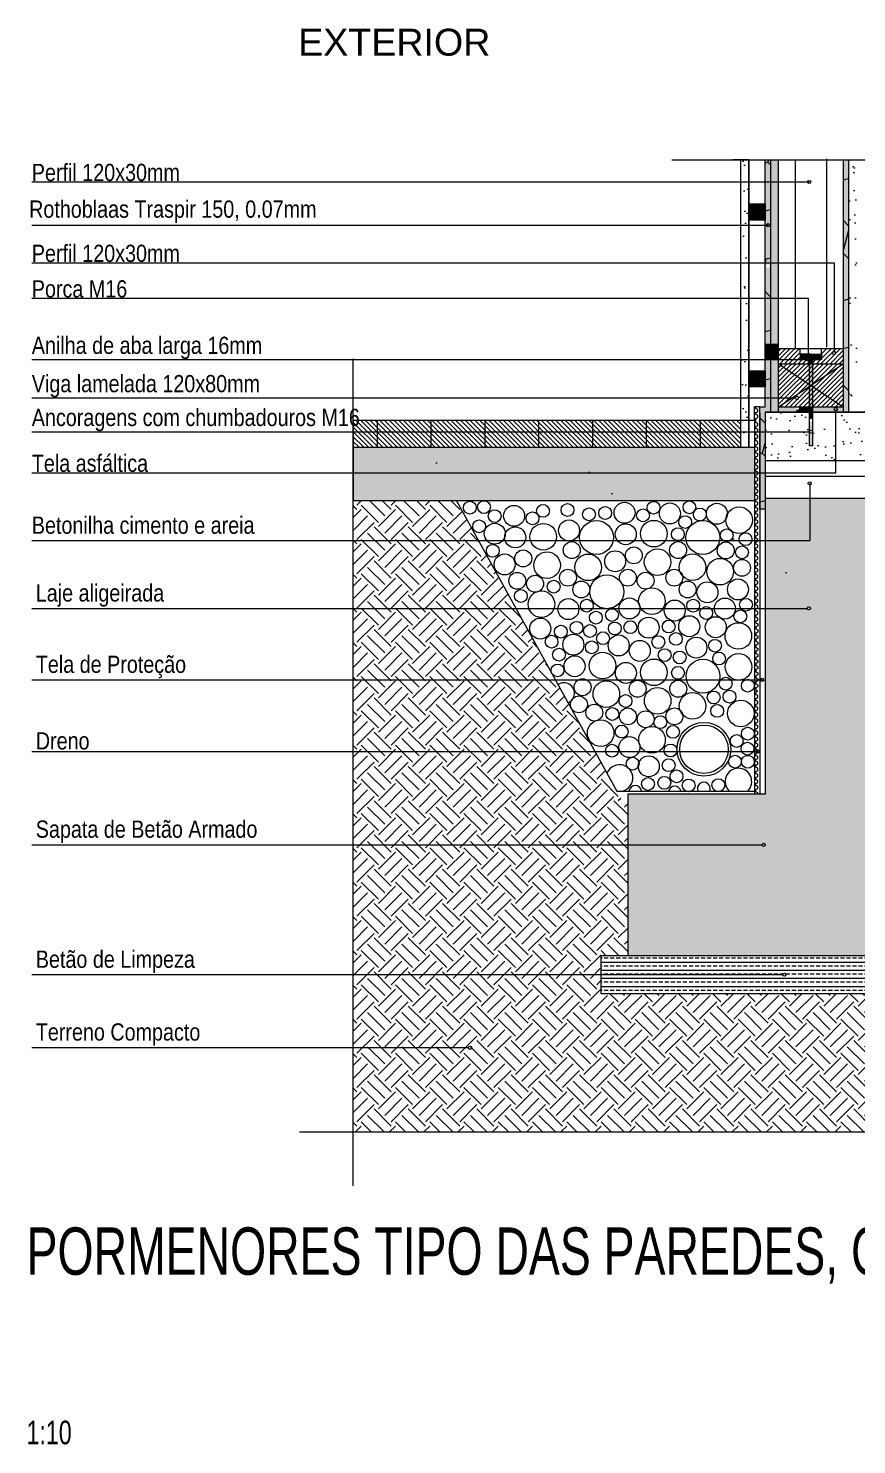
# Model space of a CAD drawing. Header units: metres. Extents: x -111189 to -108577, y -72951 to -72647.
# Drawn here: x -108590.412 to -108588.874, y -72951.238 to -72948.606 of the extents above; entities that cross this region are included whole.
import ezdxf

# ---------------------------------------------------------------- set-up
doc = ezdxf.new("R2010")
doc.units = ezdxf.units.M
doc.header["$MEASUREMENT"] = 0
for name, pattern in [('Dashed', [0.423333, 0.211667, -0.211667]), ('Dot & Dashed', [0.670278, 0.3175, -0.176389, 0, -0.176389]), ('OTK - Tracejado', [0.08, 0.04, -0.04]), ('Small Dashed', [0.002822, 0.001411, -0.001411])]:
    doc.linetypes.add(name, pattern=pattern)
for name, color, linetype in [('Alçado - Muros 3_1_-EST-2', 7, 'Continuous'), ('Alçado - Muros 3_1_-EST-4', 7, 'Continuous'), ('Alçado - Muros 3_1__3houses_CORTE', 7, 'Continuous'), ('Alçado - Muros 3_1__3houses_COTASeLEG50+25', 7, 'Continuous'), ('Alçado - Muros 3_1__3houses_linha_membrana', 7, 'Continuous'), ('Alçado - Muros 3_1__3houses_SIMBOLOGIA', 7, 'Continuous'), ('Alçado - Muros 3_1__3houses_vista 1', 7, 'Continuous'), ('Alçado - Muros 3_1_AD_títulos', 7, 'Continuous'), ('Alçado - Muros 3_1_ARQ_CORTE', 7, 'Continuous'), ('Alçado - Muros 3_1_ARQ_HATCH_CORTE', 7, 'Continuous'), ('Alçado - Muros 3_1_ARQ_VISTA 1', 7, 'Continuous'), ('Alçado - Muros 3_1_hach1', 7, 'Continuous'), ('Alçado - Muros 3_1_linha1', 7, 'Continuous'), ('Alçado - Muros 3_1_linha2', 7, 'Continuous'), ('Alçado - Muros 3_1_linha4', 7, 'Continuous'), ('Alçado - Muros 3_1_linha6', 7, 'Continuous'), ('Alçado - Muros 3_1_linha7', 7, 'Continuous'), ('Alçado - Muros 3_1_metal', 7, 'Continuous'), ('Alçado - Muros 3_1_osb', 7, 'Continuous'), ('Alçado - Muros 3_1_ripa', 7, 'Continuous'), ('Alçado - Muros 3_1_texto', 7, 'Continuous')]:
    doc.layers.add(name, color=color, linetype=linetype)
doc.styles.add('ESTILO_GERADO_1', font='ARIALN.TTF')
doc.styles.add('ESTILO_GERADO_11', font='arial.ttf', dxfattribs={"width": 0.7})
doc.styles.add('ESTILO_GERADO_5', font='arial.ttf')
pattern_1 = [(38.5, (-7355.569997, -15434.532927), (-0.0007728915702, 0.015403442695), [0, -0.0121599963253, 0, -0.0135999958902, 0, -0.0129999960715]), (8.5, (-7355.569997, -15434.532927), (0.0137620271976, 0.0228208179123), [0, -0.0065599980176, 0, -0.010959996688, 0, -0.0041999987308]), (328.5, (-7355.579836, -15434.533098), (0.0249085536048, 0.0004800529612), [0, -0.0039999987912, 0, -0.0143999956484, 0, -0.0187999943188]), (318.5, (-7355.579836, -15434.533098), (0.0239228118564, 0.0074400376757), [0, -0.0019999993956, 0, -0.0094399971473, 0, -0.0107999967363])]
pattern_2 = [(45, (-106941.7670685, -73254.541714), (-0.004242640858, 0.004242640858), [])]

msp = doc.modelspace()

# ---------------------------------------------------------------- hatches: boundary and pattern name
at = {"layer": 'Alçado - Muros 3_1__3houses_COTASeLEG50+25', "linetype": 'Continuous', "lineweight": 18, "ltscale": 1000}
h = msp.add_hatch(dxfattribs=at)
h.set_pattern_fill('AR_CONC_0001', style=0, pattern_type=2)
h.set_pattern_definition([(51, (-7355.569997, -15434.532927), (-0.05745967379, 0.004017969392), [0.005999979198, -0.065999771177]), (356, (-7355.57, -15434.532927), (-0.01214876273, 0.059972284623), [0.004799983358, -0.052800000932]), (101.4514447, (-7355.56521, -15434.53326), (0.045310910952, 0.055954312776), [0.00509919769, -0.056091221152]), (47.1842, (-7355.570276, -15434.51693), (-0.08559702419, 0.011749547637), [0.0089999688, -0.098999656766]), (97.63555761, (-7355.56314, -15434.51791), (0.07340125574, 0.07922231237), [0.00764879967, -0.084136907716]), (352.18415117, (-7355.57028, -15434.51693), (0.073401255745, 0.079222312366), [0.007199964666, -0.07919964098]), (22, (-7355.56221, -15434.52079), (-0.048307257231, 0.031371099653), [0.005999979198, -0.065999771177]), (327, (-7355.56221, -15434.52079), (0.018449728902, 0.05834263474), [0.004799983358, -0.052799816942]), (72.451445, (-7355.55818, -15434.523403), (0.066756986021, 0.026971535384), [0.00509919769, -0.05609112446]), (38.5, (-7355.569997, -15434.532927), (0.0005078545972, 0.0266443373212), [0, -0.052159819161, 0, -0.053599814168, 0, -0.052999816248]), (8.5, (-7355.569997, -15434.532927), (0.0204916119294, 0.0319153163534), [0, -0.030559894048, 0, -0.050959823321, 0, -0.020199929966]), (328.5, (-7355.587834, -15434.533238), (-0.0427305367124, 0.001058733117), [0, -0.01999993066, 0, -0.062399783659, 0, -0.082799712931]), (318.5, (-7355.595833, -15434.533378), (0.046507828406, 0.008821332923), [0, -0.025999909858, 0, -0.041439856327, 0, -0.05879979614])])
h.paths.add_polyline_path([(-108589.0439, -72950.0295), (-108589.2989, -72950.0295), (-108589.2989, -72950.3295), (-108588.4989, -72950.3295), (-108588.4989, -72950.0295), (-108588.7989, -72950.0295), (-108588.7989, -72949.6115), (-108588.7684, -72949.6045), (-108588.7714, -72949.5495), (-108588.7164, -72949.5495), (-108588.7194, -72949.6045), (-108588.6889, -72949.6115), (-108588.6584, -72949.6045), (-108588.6614, -72949.5495), (-108588.6064, -72949.5495), (-108588.6094, -72949.6045), (-108588.5939, -72949.608), (-108588.5939, -72949.593), (-108588.5726, -72949.5637), (-108588.5213, -72949.5295), (-108588.2989, -72949.5295), (-108588.2476, -72949.5637), (-108588.2263, -72949.593), (-108588.2263, -72949.608), (-108588.2108, -72949.6045), (-108588.2138, -72949.5495), (-108588.1588, -72949.5495), (-108588.1618, -72949.6045), (-108588.1313, -72949.6115), (-108588.1008, -72949.6045), (-108588.1039, -72949.5495), (-108588.0489, -72949.5495), (-108588.0518, -72949.6045), (-108588.0363, -72949.608), (-108588.0363, -72949.593), (-108588.0151, -72949.5637), (-108587.9638, -72949.5295), (-108587.8653, -72949.5295), (-108587.8653, -72949.4795), (-108589.0439, -72949.4795)])
at = {"layer": 'Alçado - Muros 3_1__3houses_vista 1', "linetype": 'Continuous', "lineweight": 18, "ltscale": 1000}
h = msp.add_hatch(dxfattribs=at)
h.set_pattern_fill('AR_SAND_0001', style=0, pattern_type=2)
h.set_pattern_definition(pattern_1)
h.paths.add_polyline_path([(-108589.8089, -72949.3849), (-108589.8089, -72949.4043), (-108589.0639, -72949.4043), (-108589.0639, -72949.3849)])
h = msp.add_hatch(dxfattribs=at)
h.set_pattern_fill('AR_SAND_0001', style=0, pattern_type=2)
h.set_pattern_definition(pattern_1)
h.paths.add_polyline_path([(-108589.8089, -72949.4845), (-108589.5692, -72949.4845, -0.136314), (-108589.5629, -72949.4845), (-108589.0639, -72949.4845), (-108589.0639, -72949.4043), (-108589.8089, -72949.4043)])
at = {"layer": 'Alçado - Muros 3_1_ARQ_HATCH_CORTE', "linetype": 'Continuous', "lineweight": 18, "ltscale": 1000}
h = msp.add_hatch(dxfattribs=at)
h.set_pattern_fill('ANSI31_0001', color=251, style=0, pattern_type=2)
h.set_pattern_definition([(135, (104496.4463925, 85920.957245), (0.00441941737762, 0.00441941737762), [])])
h.paths.add_polyline_path([(-108589.0889, -72949.3347), (-108589.0739, -72949.3345), (-108589.8089, -72949.3345), (-108589.8089, -72949.3849), (-108589.0889, -72949.3845)])
h = msp.add_hatch(dxfattribs=at)
h.set_pattern_fill('EARTH_0001', color=251, style=0, pattern_type=2)
h.set_pattern_definition([(45, (-6539.29592, -15413.74833), (0, 0.063639610238), [0.04499999995, -0.04499999995]), (45, (-6539.30785, -15413.7364), (0, 0.063639610238), [0.04499999995, -0.04499999995]), (45, (-6539.319784, -15413.724465), (0, 0.063639610238), [0.04499999995, -0.04499999995]), (135, (-6539.319784, -15413.71651), (-0.063639610238, 0), [0.04499999995, -0.04499999995]), (135, (-6539.30785, -15413.70458), (-0.063639610238, 0), [0.04499999995, -0.04499999995]), (135, (-6539.29592, -15413.692646), (-0.063639610238, 0), [0.04499999995, -0.04499999995])])
h.paths.add_polyline_path([(-108587.8653, -72950.6569), (-108587.8653, -72950.0295), (-108588.4989, -72950.0295), (-108588.4989, -72950.3295), (-108588.4489, -72950.3295), (-108588.4489, -72950.3995), (-108589.3489, -72950.3995), (-108589.3489, -72950.3295), (-108589.2989, -72950.3295), (-108589.2989, -72950.039), (-108589.3105, -72950.039), (-108589.6172, -72949.4845), (-108589.8089, -72949.4845), (-108589.8089, -72950.6569)])
h = msp.add_hatch(dxfattribs=at)
h.set_pattern_fill('ANSI33_0001', style=0, pattern_type=2)
h.set_pattern_definition([(180, (104496.674508, 85920.328326), (0, 0.0149999999837), []), (180, (104496.667008, 85920.335826), (0, 0.0149999999837), [0.00749999999186, -0.00374999999593])])
h.paths.add_polyline_path([(-108589.3489, -72950.3295), (-108589.3489, -72950.3995), (-108588.4489, -72950.3995), (-108588.4489, -72950.3295)])
at = {"layer": 'Alçado - Muros 3_1_hach1', "linetype": 'Continuous', "lineweight": 18, "ltscale": 1000}
for points in [[(-108588.9841, -72949.3152, -0.40426), (-108588.987, -72949.3122, -0.292377), (-108588.9853, -72949.3095), (-108589.0189, -72949.3095), (-108589.0189, -72949.3195), (-108588.9841, -72949.3195)], [(-108588.9619, -72949.3095), (-108588.9827, -72949.3095, -0.292377), (-108588.981, -72949.3122, -0.424238), (-108588.9841, -72949.3152), (-108588.9841, -72949.3195), (-108588.9619, -72949.3195)], [(-108588.9559, -72949.3095), (-108588.9619, -72949.3095), (-108588.9619, -72949.3195), (-108588.9559, -72949.3195)], [(-108588.8989, -72949.3095), (-108588.9559, -72949.3095), (-108588.9559, -72949.3195), (-108588.8989, -72949.3195)]]:
    msp.add_hatch(color=7, dxfattribs=at).paths.add_polyline_path(points)
at = {"layer": 'Alçado - Muros 3_1_linha4', "linetype": 'Continuous', "lineweight": 18, "ltscale": 1000}
h = msp.add_hatch(dxfattribs=at)
h.set_pattern_fill('AR_SAND_0001_0001', color=254, style=0, pattern_type=2)
h.set_pattern_definition([(37.5, (-108589.10367, -72948.730768), (-0.0014637, 0.0447715), [0, -0.0353186, 0, -0.039501, 0, -0.0377583]), (7.5, (-108589.10367, -72948.73077), (0.0411224, 0.065575), [0, -0.0190534, 0, -0.0318332, 0, -0.0121988]), (327.5, (-108589.13225, -72948.730768), (0.07236, 0.0001315), [0, -0.011618, 0, -0.0418246, 0, -0.0546044]), (317.5, (-108589.13225, -72948.73077), (0.06985, 0.0203936), [0, -0.005809, 0, -0.0274184, 0, -0.0313685])])
h.paths.add_polyline_path([(-108589.0739, -72948.8483), (-108589.0889, -72948.8483), (-108589.0889, -72949.3845), (-108589.0739, -72949.3845)])
h = msp.add_hatch(dxfattribs=at)
h.set_pattern_fill('HEXAGONAL_0001_0001', color=254, style=0, pattern_type=2)
h.set_pattern_definition([(135, (-106941.76707, -73254.54171), (0.0612372445, 0.0612372445), [0.050000001, -0.1000000015]), (135, (-106941.85072, -73254.5193), (0.0612372445, 0.0612372445), [0.050000001, -0.1000000015]), (195, (-106941.80242, -73254.50636), (-0.022414387, 0.0836516317), [0.050000001, -0.1000000015]), (195, (-106941.86366, -73254.5676), (-0.022414387, 0.0836516317), [0.050000001, -0.1000000015]), (255, (-106941.76707, -73254.54171), (-0.0836516317, 0.022414387), [0.050000001, -0.1000000015]), (255, (-106941.82831, -73254.60295), (-0.0836516317, 0.022414387), [0.050000001, -0.1000000015])])
h.paths.add_polyline_path([(-108589.0439, -72948.8505), (-108589.0439, -72949.3095), (-108589.0539, -72949.3095), (-108589.0539, -72949.4995), (-108589.0439, -72949.4995), (-108589.0439, -72949.3195), (-108589.0339, -72949.3195), (-108589.0339, -72948.8505)])
msp.add_hatch(color=254, dxfattribs=at).paths.add_polyline_path([(-108589.0339, -72948.8505), (-108589.0339, -72949.3195), (-108589.0189, -72949.3195), (-108589.0189, -72948.8505)])
h = msp.add_hatch(dxfattribs=at)
h.set_pattern_fill('HEXAGONAL_0001_0001', color=254, style=0, pattern_type=2)
h.set_pattern_definition([(135, (-106941.76702, -73255.060625), (0.0612372445, 0.0612372445), [0.050000001, -0.1000000015]), (135, (-106941.85067, -73255.03821), (0.0612372445, 0.0612372445), [0.050000001, -0.1000000015]), (195, (-106941.802375, -73255.02527), (-0.022414387, 0.0836516317), [0.050000001, -0.1000000015]), (195, (-106941.86361, -73255.08651), (-0.022414387, 0.0836516317), [0.050000001, -0.1000000015]), (255, (-106941.76702, -73255.060625), (-0.0836516317, 0.022414387), [0.050000001, -0.1000000015]), (255, (-106941.82826, -73255.12186), (-0.0836516317, 0.022414387), [0.050000001, -0.1000000015])])
h.paths.add_polyline_path([(-108588.8989, -72948.8505), (-108588.8988, -72949.3194), (-108588.8888, -72949.3194), (-108588.8889, -72948.8505)])
h = msp.add_hatch(dxfattribs=at)
h.set_pattern_fill('AR_SAND_0001_0001', color=254, style=0, pattern_type=2)
h.set_pattern_definition([(37.5, (-108588.90367, -72948.14682), (-0.0014637, 0.0447715), [0, -0.0353186, 0, -0.039501, 0, -0.0377583]), (7.5, (-108588.90367, -72948.14682), (0.0411224, 0.065575), [0, -0.0190534, 0, -0.0318332, 0, -0.0121988]), (327.5, (-108588.93225, -72948.14682), (0.0723599, 0.0001315), [0, -0.011618, 0, -0.0418246, 0, -0.0546044]), (317.5, (-108588.93225, -72948.14682), (0.06985, 0.0203936), [0, -0.005809, 0, -0.0274184, 0, -0.0313685])])
h.paths.add_polyline_path([(-108588.8889, -72948.8505), (-108588.8889, -72949.3195), (-108588.8739, -72949.3195), (-108588.8739, -72948.8505)])
h = msp.add_hatch(dxfattribs=at)
h.set_pattern_fill('PLYWOOD_0001_0001', color=254, style=0, pattern_type=2)
h.set_pattern_definition(pattern_2)
h.paths.add_polyline_path([(-108589.0739, -72948.9327), (-108589.0739, -72948.9627), (-108589.0439, -72948.9627), (-108589.0439, -72948.9327)])
h = msp.add_hatch(dxfattribs=at)
h.set_pattern_fill('TRANS_0001_0001', color=254, style=0, pattern_type=2)
h.set_pattern_definition([(135, (-106941.7670684, -73254.2315572), (0.002245064031, 0.002245064031), []), (135, (-106941.768191, -73254.2326797), (0.002245064031, 0.002245064031), [0.001587500001, -0.001587500001])])
h.paths.add_polyline_path([(-108589.0739, -72948.9327), (-108589.0739, -72948.9627), (-108589.0439, -72948.9627), (-108589.0439, -72948.9327)])
h = msp.add_hatch(dxfattribs=at)
h.set_pattern_fill('TRANS_0001_0001', color=254, style=0, pattern_type=2)
h.set_pattern_definition([(135, (-106941.767051, -73254.2316176), (0.002245064031, 0.002245064031), []), (135, (-106941.7681734, -73254.2327402), (0.002245064031, 0.002245064031), [0.001587500001, -0.001587500001])])
h.paths.add_polyline_path([(-108589.0738, -72948.9327), (-108589.0738, -72948.9627), (-108589.0438, -72948.9627), (-108589.0438, -72948.9327)])
h = msp.add_hatch(dxfattribs=at)
h.set_pattern_fill('PLYWOOD_0001_0001', color=254, style=0, pattern_type=2)
h.set_pattern_definition([(45, (-106941.7669953, -73254.4517177), (-0.004242640858, 0.004242640858), [])])
h.paths.add_polyline_path([(-108589.0189, -72949.2015), (-108589.0188, -72949.2295), (-108588.8988, -72949.2295), (-108588.8989, -72949.2015), (-108588.9389, -72949.2015), (-108588.9389, -72949.2219), (-108588.9789, -72949.2219), (-108588.9789, -72949.2015)])
h = msp.add_hatch(dxfattribs=at)
h.set_pattern_fill('TRANS_0001_0001', color=254, style=0, pattern_type=2)
h.set_pattern_definition([(135, (-106941.7670684, -73254.5417143), (0.002245064031, 0.002245064031), []), (135, (-106941.768191, -73254.5428368), (0.002245064031, 0.002245064031), [0.001587500001, -0.001587500001])])
h.paths.add_polyline_path([(-108589.0739, -72949.2428), (-108589.0739, -72949.2728), (-108589.0439, -72949.2728), (-108589.0439, -72949.2428)])
h = msp.add_hatch(dxfattribs=at)
h.set_pattern_fill('TRANS_0001_0001', color=254, style=0, pattern_type=2)
h.set_pattern_definition([(135, (-106941.7670685, -73254.5417143), (0.002245064031, 0.002245064031), []), (135, (-106941.768191, -73254.5428368), (0.002245064031, 0.002245064031), [0.001587500001, -0.001587500001])])
h.paths.add_polyline_path([(-108589.0739, -72949.2428), (-108589.0739, -72949.2728), (-108589.0439, -72949.2728), (-108589.0439, -72949.2428)])
h = msp.add_hatch(dxfattribs=at)
h.set_pattern_fill('PLYWOOD_0001_0001', color=254, style=0, pattern_type=2)
h.set_pattern_definition(pattern_2)
h.paths.add_polyline_path([(-108589.0189, -72949.3095), (-108588.8989, -72949.3095), (-108588.8989, -72949.2295), (-108589.0189, -72949.2295)])
h = msp.add_hatch(dxfattribs=at)
h.set_pattern_fill('AR_SAND_0001_0001', color=254, style=0, pattern_type=2)
h.set_pattern_definition([(37.5, (-106941.76707, -73254.5417), (-0.014637075, 0.44771487), [0, -0.3531857, 0, -0.39501032, 0, -0.3775834]), (7.5, (-106941.76707, -73254.5417), (0.41122357, 0.65575108), [0, -0.19053439, 0, -0.31833185, 0, -0.12198848]), (327.5, (-106942.05287, -73254.5417), (0.72359893, 0.00131493), [0, -0.11617951, 0, -0.418246224, 0, -0.54604368]), (317.5, (-106942.0529, -73254.5417), (0.69850061, 0.20393583), [0, -0.05808975, 0, -0.274183636, 0, -0.31368467])])
h.paths.add_polyline_path([(-108588.0743, -72949.4995), (-108589.0539, -72949.4995), (-108589.0539, -72949.4045), (-108589.6637, -72949.4045), (-108589.6637, -72949.6352), (-108588.0743, -72949.6352)])
at = {"layer": 'Alçado - Muros 3_1_linha6', "linetype": 'Continuous', "lineweight": 18, "ltscale": 1000}
for points in [[(-108589.0339, -72948.8505), (-108589.0439, -72948.8505), (-108589.0439, -72948.8918), (-108589.0339, -72948.8918)], [(-108588.8989, -72948.8505), (-108588.8989, -72949.3195), (-108588.8889, -72949.3195), (-108588.8889, -72948.8505)], [(-108589.0339, -72949.1463), (-108589.0439, -72949.1463), (-108589.0439, -72949.1921), (-108589.0339, -72949.1921)], [(-108589.0339, -72949.1921), (-108589.0439, -72949.1921), (-108589.0439, -72949.2219), (-108589.0339, -72949.2219)], [(-108589.0339, -72949.2219), (-108589.0439, -72949.2219), (-108589.0439, -72949.2852), (-108589.0339, -72949.2852)], [(-108589.0439, -72949.3195), (-108589.0339, -72949.3195), (-108589.0339, -72949.2852), (-108589.0439, -72949.2852), (-108589.0439, -72949.3095), (-108589.0539, -72949.3095), (-108589.0539, -72949.3347), (-108589.0439, -72949.3347)], [(-108589.0439, -72949.3347), (-108589.0539, -72949.3347), (-108589.0539, -72949.3795), (-108589.0439, -72949.3795)], [(-108589.0439, -72949.3795), (-108589.0539, -72949.3795), (-108589.0539, -72949.4519), (-108589.0439, -72949.4519)], [(-108589.0539, -72949.4519), (-108589.0539, -72949.4995), (-108589.0439, -72949.4995), (-108589.0439, -72949.4519)]]:
    msp.add_hatch(color=251, dxfattribs=at).paths.add_polyline_path(points)
h = msp.add_hatch(color=251, dxfattribs=at)
h.paths.add_polyline_path([(-108589.0439, -72948.8918), (-108589.0439, -72949.1463), (-108589.0339, -72949.1463), (-108589.0339, -72948.8918)])
h.paths.add_polyline_path([(-108589.0355, -72949.0475, -1.00729), (-108589.0415, -72949.0475, -0.992763)], flags=0)
at = {"layer": 'Alçado - Muros 3_1_linha7', "linetype": 'Continuous', "lineweight": 18, "ltscale": 1000}
h = msp.add_hatch(dxfattribs=at)
h.set_pattern_fill('AR_SAND_0001', style=0, pattern_type=2)
h.set_pattern_definition([(38.5, (145218.27207, 71249.849135), (-0.002422210264, 0.04827375331), [0, -0.038108926328, 0, -0.0426218254983, 0, -0.040741450844]), (8.5, (145218.27207, 71249.849135), (0.043129624925, 0.071519500935), [0, -0.0205587628874, 0, -0.034348177019, 0, -0.0131626225804]), (328.5, (145218.241238, 71249.848597), (0.078062378381, 0.001504466156), [0, -0.012535831029, 0, -0.045128991704, 0, -0.058918405836]), (318.5, (145218.24124, 71249.8486), (0.074973104448, 0.023316770834), [0, -0.0062679155145, 0, -0.029584561228, 0, -0.033846743778])])
h.paths.add_polyline_path([(-108587.8653, -72949.3195), (-108589.0439, -72949.3195), (-108589.0439, -72949.4095), (-108587.8653, -72949.4095)])
at = {"layer": 'Alçado - Muros 3_1_metal', "linetype": 'Continuous', "lineweight": 18, "ltscale": 1000}
for points in [[(-108588.9589, -72949.2119), (-108588.9789, -72949.2119), (-108588.9789, -72949.2219), (-108588.9671, -72949.2219, -1), (-108588.9611, -72949.2219), (-108588.9589, -72949.2219)], [(-108588.9389, -72949.2119), (-108588.9589, -72949.2119), (-108588.9589, -72949.2219), (-108588.9389, -72949.2219)], [(-108588.9559, -72949.2219), (-108588.9611, -72949.2219, -0.184291), (-108588.9619, -72949.2239), (-108588.9619, -72949.2295), (-108588.9559, -72949.2295)], [(-108588.9559, -72949.2295), (-108588.9619, -72949.2295), (-108588.9619, -72949.2675), (-108588.9589, -72949.2695), (-108588.9559, -72949.2675)], [(-108588.9619, -72949.2675), (-108588.9619, -72949.2715), (-108588.9589, -72949.2695)], [(-108588.9559, -72949.2715), (-108588.9589, -72949.2695), (-108588.9619, -72949.2715), (-108588.9619, -72949.3095), (-108588.9559, -72949.3095)], [(-108588.9559, -72949.2675), (-108588.9589, -72949.2695), (-108588.9559, -72949.2715)], [(-108588.9559, -72949.3195), (-108588.9619, -72949.3195), (-108588.9618, -72949.3347, -0.921635), (-108588.9559, -72949.3342)], [(-108588.9559, -72949.3352, -0.921635), (-108588.9618, -72949.3347), (-108588.9619, -72949.3819), (-108588.9559, -72949.3819)]]:
    msp.add_hatch(color=253, dxfattribs=at).paths.add_polyline_path(points)
at = {"layer": 'Alçado - Muros 3_1_osb', "linetype": 'Continuous', "lineweight": 18, "ltscale": 1000}
for points in [[(-108589.0189, -72948.8505), (-108589.0339, -72948.8505), (-108589.0339, -72948.8918), (-108589.0189, -72948.8918)], [(-108589.0189, -72948.8918), (-108589.0339, -72948.8918), (-108589.0339, -72949.1463), (-108589.0189, -72949.1463)], [(-108589.0189, -72949.1463), (-108589.0339, -72949.1463), (-108589.0339, -72949.1921), (-108589.0189, -72949.1921)], [(-108589.0189, -72949.1921), (-108589.0339, -72949.1921), (-108589.0339, -72949.2219), (-108589.0189, -72949.2219)], [(-108589.0189, -72949.2219), (-108589.0339, -72949.2219), (-108589.0339, -72949.2852), (-108589.0189, -72949.2852)], [(-108589.0189, -72949.2852), (-108589.0339, -72949.2852), (-108589.0339, -72949.3195), (-108589.0189, -72949.3195)]]:
    msp.add_hatch(color=43, dxfattribs=at).paths.add_polyline_path(points)
at = {"layer": 'Alçado - Muros 3_1_ripa', "linetype": 'Continuous', "lineweight": 18, "ltscale": 1000}
for points in [[(-108589.0438, -72948.9327), (-108589.0738, -72948.9327), (-108589.0588, -72948.9477)], [(-108589.0588, -72948.9477), (-108589.0738, -72948.9327), (-108589.0738, -72948.9627)], [(-108589.0588, -72948.9477), (-108589.0738, -72948.9627), (-108589.0438, -72948.9627)], [(-108589.0438, -72948.9327), (-108589.0588, -72948.9477), (-108589.0438, -72948.9627)], [(-108589.0439, -72949.2428), (-108589.0739, -72949.2428), (-108589.0589, -72949.2578)], [(-108589.0589, -72949.2578), (-108589.0739, -72949.2428), (-108589.0739, -72949.2728)], [(-108589.0439, -72949.2428), (-108589.0589, -72949.2578), (-108589.0439, -72949.2728)], [(-108589.0589, -72949.2578), (-108589.0739, -72949.2728), (-108589.0439, -72949.2728)]]:
    msp.add_hatch(color=34, dxfattribs=at).paths.add_polyline_path(points)

# ---------------------------------------------------------------- linework, layer by layer
at = {"layer": 'Alçado - Muros 3_1_-EST-2', "color": 2, "linetype": 'Dot & Dashed', "lineweight": 18, "ltscale": 1000}
for p, q in [((-108588.9874, -72949.2014), (-108588.9874, -72948.8514)), ((-108588.9292, -72949.1987), (-108588.9292, -72948.8487))]:
    msp.add_line(p, q, dxfattribs=at)
at = {"layer": 'Alçado - Muros 3_1_-EST-4', "color": 4, "linetype": 'Dot & Dashed', "lineweight": 18, "ltscale": 1000}
msp.add_line((-108587.8653, -72949.4394), (-108589.0439, -72949.4394), dxfattribs=at)
at = {"layer": 'Alçado - Muros 3_1__3houses_CORTE', "color": 7, "linetype": 'Continuous', "lineweight": 18, "ltscale": 1000}
for p, q in [((-108589.0639, -72949.3345), (-108589.0639, -72949.3095)), ((-108589.8089, -72949.3345), (-108589.0639, -72949.3345))]:
    msp.add_line(p, q, dxfattribs=at)
at = {"layer": 'Alçado - Muros 3_1__3houses_COTASeLEG50+25', "color": 7, "linetype": 'Continuous', "lineweight": 18, "ltscale": 1000}
for p, q in [((-108589.0539, -72949.3095), (-108589.0639, -72949.3095)), ((-108588.9126, -72949.4321), (-108588.9126, -72949.3154)), ((-108590.4059, -72949.4321), (-108588.9126, -72949.4321)), ((-108588.9611, -72949.4519), (-108588.9611, -72949.5581)), ((-108590.4059, -72949.5581), (-108588.9611, -72949.5581)), ((-108589.4771, -72949.6841), (-108588.9655, -72949.6841))]:
    msp.add_line(p, q, dxfattribs=at)
at = {"layer": 'Alçado - Muros 3_1__3houses_COTASeLEG50+25', "color": 252, "linetype": 'Continuous', "lineweight": 18, "ltscale": 1000}
for p, q in [((-108589.8089, -72949.3849), (-108589.0639, -72949.3849)), ((-108590.4059, -72949.4321), (-108589.4771, -72949.4321)), ((-108590.4059, -72949.5581), (-108589.4771, -72949.5581)), ((-108590.4059, -72949.6841), (-108589.4771, -72949.6841)), ((-108590.4059, -72949.817), (-108589.0495, -72949.8169)), ((-108590.4059, -72949.9499), (-108589.0575, -72949.9499)), ((-108590.4059, -72950.1234), (-108589.0492, -72950.1234)), ((-108590.4059, -72950.3647), (-108589.011, -72950.3647)), ((-108590.4059, -72950.5003), (-108589.5946, -72950.5003))]:
    msp.add_line(p, q, dxfattribs=at)
at = {"layer": 'Alçado - Muros 3_1__3houses_linha_membrana', "color": 7, "linetype": 'Small Dashed', "lineweight": 18, "ltscale": 1000, "flags": 128}
msp.add_lwpolyline([(-108589.0439, -72949.4795), (-108587.8653, -72949.4795)], dxfattribs=at)
at = {"layer": 'Alçado - Muros 3_1__3houses_SIMBOLOGIA', "color": 251, "linetype": 'Dashed', "lineweight": 18, "ltscale": 10}
for p, q in [((-108589.2169, -72948.8505), (-108588.6294, -72948.8505)), ((-108589.8089, -72950.7569), (-108589.8089, -72949.2207)), ((-108589.9089, -72950.6569), (-108587.7653, -72950.6569))]:
    msp.add_line(p, q, dxfattribs=at)
at = {"layer": 'Alçado - Muros 3_1_ARQ_CORTE', "color": 7, "linetype": 'OTK - Tracejado', "lineweight": 18, "ltscale": 1000}
for p, q in [((-108589.6172, -72949.4845), (-108589.319, -72950.0235)), ((-108589.319, -72950.0235), (-108589.0639, -72950.0235))]:
    msp.add_line(p, q, dxfattribs=at)
at = {"layer": 'Alçado - Muros 3_1_ARQ_CORTE', "color": 7, "linetype": 'Continuous', "lineweight": 18, "ltscale": 1000, "flags": 128}
msp.add_lwpolyline([(-108589.8089, -72949.3345), (-108589.8089, -72949.4095)], dxfattribs=at)
at = {"layer": 'Alçado - Muros 3_1_ARQ_VISTA 1', "color": 7, "linetype": 'Continuous', "lineweight": 18, "ltscale": 1000}
for p, q in [((-108589.0539, -72949.3215), (-108589.0539, -72950.0295)), ((-108589.0439, -72949.3215), (-108589.0439, -72950.0295)), ((-108589.7639, -72949.3849), (-108589.7639, -72949.3345)), ((-108589.6639, -72949.3849), (-108589.6639, -72949.3345)), ((-108589.5639, -72949.3849), (-108589.5639, -72949.3345)), ((-108589.4639, -72949.3849), (-108589.4639, -72949.3345)), ((-108589.3639, -72949.3849), (-108589.3639, -72949.3345)), ((-108589.2639, -72949.3849), (-108589.2639, -72949.3345)), ((-108589.1639, -72949.3849), (-108589.1639, -72949.3345)), ((-108589.0639, -72949.3345), (-108589.0639, -72950.0295)), ((-108589.8089, -72949.4095), (-108589.8089, -72949.4845)), ((-108589.0439, -72949.4795), (-108587.8653, -72949.4795)), ((-108589.0639, -72949.4845), (-108589.8089, -72949.4845)), ((-108589.2989, -72950.0295), (-108589.2989, -72950.3295)), ((-108589.0439, -72950.0295), (-108589.2989, -72950.0295))]:
    msp.add_line(p, q, dxfattribs=at)
at = {"layer": 'Alçado - Muros 3_1_ARQ_VISTA 1', "color": 7, "linetype": 'Continuous', "lineweight": 18, "ltscale": 1000, "flags": 128}
for points in [[(-108589.0613, -72949.3347), (-108589.0613, -72949.3314), (-108589.0575, -72949.3295), (-108589.0575, -72949.3258), (-108589.0613, -72949.3239), (-108589.0613, -72949.3201), (-108589.0575, -72949.3182), (-108589.0575, -72949.3144), (-108589.0613, -72949.3125), (-108589.0613, -72949.3095)], [(-108589.0613, -72949.4627), (-108589.0613, -72949.4594), (-108589.0575, -72949.4575), (-108589.0575, -72949.4538), (-108589.0613, -72949.4519), (-108589.0613, -72949.4481), (-108589.0575, -72949.4462), (-108589.0575, -72949.4424), (-108589.0613, -72949.4405), (-108589.0613, -72949.4368), (-108589.0575, -72949.4349), (-108589.0575, -72949.4311), (-108589.0613, -72949.4292), (-108589.0613, -72949.4254), (-108589.0575, -72949.4235), (-108589.0575, -72949.4197), (-108589.0613, -72949.4179), (-108589.0613, -72949.4141), (-108589.0575, -72949.4122), (-108589.0575, -72949.4084), (-108589.0613, -72949.4065), (-108589.0613, -72949.4027), (-108589.0575, -72949.4009), (-108589.0575, -72949.3971), (-108589.0613, -72949.3952), (-108589.0613, -72949.3914), (-108589.0575, -72949.3895), (-108589.0575, -72949.3857), (-108589.0613, -72949.3838), (-108589.0613, -72949.3801), (-108589.0575, -72949.3782), (-108589.0575, -72949.3744), (-108589.0613, -72949.3725), (-108589.0613, -72949.3687), (-108589.0575, -72949.3668), (-108589.0575, -72949.3631), (-108589.0613, -72949.3612), (-108589.0613, -72949.3574), (-108589.0575, -72949.3555), (-108589.0575, -72949.3517), (-108589.0613, -72949.3498), (-108589.0613, -72949.3461), (-108589.0575, -72949.3442), (-108589.0575, -72949.3404), (-108589.0613, -72949.3385), (-108589.0613, -72949.3347), (-108589.0608, -72949.3345)], [(-108589.0613, -72949.5869), (-108589.0613, -72949.5836), (-108589.0575, -72949.5817), (-108589.0575, -72949.578), (-108589.0613, -72949.5761), (-108589.0613, -72949.5723), (-108589.0575, -72949.5704), (-108589.0575, -72949.5666), (-108589.0613, -72949.5647), (-108589.0613, -72949.561), (-108589.0575, -72949.5591), (-108589.0575, -72949.5553), (-108589.0613, -72949.5534), (-108589.0613, -72949.5496), (-108589.0575, -72949.5477), (-108589.0575, -72949.544), (-108589.0613, -72949.5421), (-108589.0613, -72949.5383), (-108589.0575, -72949.5364), (-108589.0575, -72949.5326), (-108589.0613, -72949.5307), (-108589.0613, -72949.5269), (-108589.0575, -72949.5251), (-108589.0575, -72949.5213), (-108589.0613, -72949.5194), (-108589.0613, -72949.5156), (-108589.0575, -72949.5137), (-108589.0575, -72949.5099), (-108589.0613, -72949.5081), (-108589.0613, -72949.5043), (-108589.0575, -72949.5024), (-108589.0575, -72949.4986), (-108589.0613, -72949.4967), (-108589.0613, -72949.4929), (-108589.0575, -72949.491), (-108589.0575, -72949.4873), (-108589.0613, -72949.4854), (-108589.0613, -72949.4816), (-108589.0575, -72949.4797), (-108589.0575, -72949.4759), (-108589.0613, -72949.474), (-108589.0613, -72949.4703), (-108589.0575, -72949.4684), (-108589.0575, -72949.4646), (-108589.0613, -72949.4627)], [(-108589.0613, -72949.7111), (-108589.0613, -72949.7078), (-108589.0575, -72949.706), (-108589.0575, -72949.7022), (-108589.0613, -72949.7003), (-108589.0613, -72949.6965), (-108589.0575, -72949.6946), (-108589.0575, -72949.6908), (-108589.0613, -72949.6889), (-108589.0613, -72949.6852), (-108589.0575, -72949.6833), (-108589.0575, -72949.6795), (-108589.0613, -72949.6776), (-108589.0613, -72949.6738), (-108589.0575, -72949.6719), (-108589.0575, -72949.6682), (-108589.0613, -72949.6663), (-108589.0613, -72949.6625), (-108589.0575, -72949.6606), (-108589.0575, -72949.6568), (-108589.0613, -72949.6549), (-108589.0613, -72949.6512), (-108589.0575, -72949.6493), (-108589.0575, -72949.6455), (-108589.0613, -72949.6436), (-108589.0613, -72949.6398), (-108589.0575, -72949.6379), (-108589.0575, -72949.6341), (-108589.0613, -72949.6323), (-108589.0613, -72949.6285), (-108589.0575, -72949.6266), (-108589.0575, -72949.6228), (-108589.0613, -72949.6209), (-108589.0613, -72949.6171), (-108589.0575, -72949.6152), (-108589.0575, -72949.6115), (-108589.0613, -72949.6096), (-108589.0613, -72949.6058), (-108589.0575, -72949.6039), (-108589.0575, -72949.6001), (-108589.0613, -72949.5982), (-108589.0613, -72949.5945), (-108589.0575, -72949.5926), (-108589.0575, -72949.5888), (-108589.0613, -72949.5869)], [(-108589.0613, -72949.7111), (-108589.0575, -72949.713), (-108589.0575, -72949.7168), (-108589.0613, -72949.7187), (-108589.0613, -72949.7224), (-108589.0575, -72949.7243), (-108589.0575, -72949.7281), (-108589.0613, -72949.73), (-108589.0613, -72949.7338), (-108589.0575, -72949.7357), (-108589.0575, -72949.7395), (-108589.0613, -72949.7413), (-108589.0613, -72949.7451), (-108589.0575, -72949.747), (-108589.0575, -72949.7508), (-108589.0613, -72949.7527), (-108589.0613, -72949.7565), (-108589.0575, -72949.7584), (-108589.0575, -72949.7621), (-108589.0613, -72949.764), (-108589.0613, -72949.7678), (-108589.0575, -72949.7697), (-108589.0575, -72949.7735), (-108589.0613, -72949.7754), (-108589.0613, -72949.7791), (-108589.0575, -72949.781), (-108589.0575, -72949.7848), (-108589.0613, -72949.7867), (-108589.0613, -72949.7905), (-108589.0575, -72949.7924), (-108589.0575, -72949.7961), (-108589.0613, -72949.798), (-108589.0613, -72949.8018), (-108589.0575, -72949.8037), (-108589.0575, -72949.8075), (-108589.0613, -72949.8094), (-108589.0613, -72949.8132), (-108589.0575, -72949.815), (-108589.0575, -72949.8188), (-108589.0613, -72949.8207), (-108589.0613, -72949.8245), (-108589.0575, -72949.8264), (-108589.0575, -72949.8302), (-108589.0613, -72949.832), (-108589.0613, -72949.8358), (-108589.0575, -72949.8377)], [(-108589.0613, -72949.9681), (-108589.0613, -72949.9648), (-108589.0575, -72949.963), (-108589.0575, -72949.9592), (-108589.0613, -72949.9573), (-108589.0613, -72949.9535), (-108589.0575, -72949.9516), (-108589.0575, -72949.9478), (-108589.0613, -72949.9459), (-108589.0613, -72949.9422), (-108589.0575, -72949.9403), (-108589.0575, -72949.9365), (-108589.0613, -72949.9346), (-108589.0613, -72949.9308), (-108589.0575, -72949.9289), (-108589.0575, -72949.9252), (-108589.0613, -72949.9233), (-108589.0613, -72949.9195), (-108589.0575, -72949.9176), (-108589.0575, -72949.9138), (-108589.0613, -72949.9119), (-108589.0613, -72949.9082), (-108589.0575, -72949.9063), (-108589.0575, -72949.9025), (-108589.0613, -72949.9006), (-108589.0613, -72949.8968), (-108589.0575, -72949.8949), (-108589.0575, -72949.8911), (-108589.0613, -72949.8893), (-108589.0613, -72949.8855), (-108589.0575, -72949.8836), (-108589.0575, -72949.8798), (-108589.0613, -72949.8779), (-108589.0613, -72949.8741), (-108589.0575, -72949.8722), (-108589.0575, -72949.8685), (-108589.0613, -72949.8666), (-108589.0613, -72949.8628), (-108589.0575, -72949.8609), (-108589.0575, -72949.8571), (-108589.0613, -72949.8552), (-108589.0613, -72949.8515), (-108589.0575, -72949.8496), (-108589.0575, -72949.8458), (-108589.0613, -72949.8439), (-108589.0613, -72949.8401), (-108589.0575, -72949.8382)], [(-108589.0575, -72950.0295), (-108589.0575, -72950.0267), (-108589.0613, -72950.0248), (-108589.0613, -72950.021), (-108589.0575, -72950.0191), (-108589.0575, -72950.0153), (-108589.0613, -72950.0135), (-108589.0613, -72950.0097), (-108589.0575, -72950.0078), (-108589.0575, -72950.004), (-108589.0613, -72950.0021), (-108589.0613, -72949.9983), (-108589.0575, -72949.9965), (-108589.0575, -72949.9927), (-108589.0613, -72949.9908), (-108589.0613, -72949.987), (-108589.0575, -72949.9851), (-108589.0575, -72949.9813), (-108589.0613, -72949.9794), (-108589.0613, -72949.9757), (-108589.0575, -72949.9738), (-108589.0575, -72949.97), (-108589.0613, -72949.9681)]]:
    msp.add_lwpolyline(points, dxfattribs=at)
msp.add_lwpolyline([(-108588.4989, -72950.3295), (-108589.3489, -72950.3295), (-108589.3489, -72950.3995), (-108588.4489, -72950.3995), (-108588.4489, -72950.3295)], close=True, dxfattribs=at)
at = {"layer": 'Alçado - Muros 3_1_ARQ_VISTA 1', "color": 7, "linetype": 'Continuous', "lineweight": 18, "ltscale": 1000}
for centre, radius in [((-108589.5923, -72949.4971), 0.0119), ((-108589.566, -72949.496), 0.0119), ((-108589.5462, -72949.5127), 0.0119), ((-108589.5102, -72949.5122), 0.0195), ((-108589.4759, -72949.5169), 0.0119), ((-108589.4564, -72949.503), 0.0119), ((-108589.4109, -72949.5014), 0.0119), ((-108589.371, -72949.5093), 0.0119), ((-108589.341, -72949.507), 0.0119), ((-108589.305, -72949.5065), 0.0195), ((-108589.2706, -72949.5112), 0.0119), ((-108589.2511, -72949.4972), 0.0119), ((-108589.2208, -72949.5078), 0.0195), ((-108589.1845, -72949.4965), 0.0119), ((-108589.1651, -72949.5097), 0.0119), ((-108589.1335, -72949.5083), 0.0195), ((-108589.092, -72949.5202), 0.0247), ((-108589.5751, -72949.5318), 0.0119), ((-108589.546, -72949.5454), 0.0195), ((-108589.508, -72949.5522), 0.0195), ((-108589.4559, -72949.551), 0.0247), ((-108589.4081, -72949.5393), 0.0195), ((-108589.357, -72949.5525), 0.0314), ((-108589.3027, -72949.5465), 0.0195), ((-108589.2506, -72949.5453), 0.0247), ((-108589.1925, -72949.5238), 0.0119), ((-108589.1595, -72949.5525), 0.0314), ((-108589.2059, -72949.5463), 0.0119), ((-108589.1153, -72949.5484), 0.0119), ((-108589.0802, -72949.5556), 0.0119), ((-108589.5497, -72949.5772), 0.0119), ((-108589.5277, -72949.6025), 0.0195), ((-108589.4931, -72949.5913), 0.0157), ((-108589.4489, -72949.604), 0.0247), ((-108589.403, -72949.5758), 0.0157), ((-108589.3725, -72949.6079), 0.0247), ((-108589.3224, -72949.5967), 0.0195), ((-108589.2878, -72949.5856), 0.0157), ((-108589.2436, -72949.5982), 0.0247), ((-108589.2055, -72949.5758), 0.0157), ((-108589.1787, -72949.6077), 0.0247), ((-108589.117, -72949.5764), 0.0157), ((-108589.0867, -72949.5801), 0.0119), ((-108589.4101, -72949.6271), 0.0157), ((-108589.2989, -72949.6271), 0.0157), ((-108589.2126, -72949.6271), 0.0157), ((-108589.1274, -72949.6159), 0.0247), ((-108589.0868, -72949.6089), 0.0157), ((-108589.5042, -72949.6329), 0.0157), ((-108589.4712, -72949.6384), 0.0157), ((-108589.4366, -72949.6438), 0.0119), ((-108589.3853, -72949.649), 0.0157), ((-108589.3378, -72949.6533), 0.0314), ((-108589.2659, -72949.6327), 0.0157), ((-108589.1878, -72949.649), 0.0157), ((-108589.151, -72949.6543), 0.0195), ((-108589.0943, -72949.649), 0.0195), ((-108589.4975, -72949.6611), 0.0119), ((-108589.4594, -72949.6764), 0.0247), ((-108589.2541, -72949.6707), 0.0247), ((-108589.4093, -72949.6856), 0.0195), ((-108589.3751, -72949.6791), 0.0119), ((-108589.3582, -72949.7013), 0.0119), ((-108589.3284, -72949.6966), 0.0119), ((-108589.2959, -72949.6842), 0.0195), ((-108589.2118, -72949.6883), 0.0195), ((-108589.1775, -72949.6791), 0.0119), ((-108589.1533, -72949.6927), 0.0119), ((-108589.1185, -72949.6844), 0.0195), ((-108589.0899, -72949.6989), 0.0119), ((-108589.0794, -72949.6774), 0.0119), ((-108589.4616, -72949.7217), 0.0195), ((-108589.4232, -72949.7274), 0.0119), ((-108589.3941, -72949.7202), 0.0119), ((-108589.3692, -72949.7262), 0.0119), ((-108589.3231, -72949.7215), 0.0119), ((-108589.2942, -72949.7191), 0.0119), ((-108589.2602, -72949.72), 0.0195), ((-108589.2231, -72949.7179), 0.0119), ((-108589.1848, -72949.7174), 0.0195), ((-108589.1848, -72949.7174), 0.0195), ((-108589.1356, -72949.7191), 0.0195), ((-108589.0936, -72949.7354), 0.0247), ((-108589.4405, -72949.7461), 0.0119), ((-108589.4001, -72949.7516), 0.0195), ((-108589.3451, -72949.7396), 0.0119), ((-108589.3159, -72949.753), 0.0195), ((-108589.2422, -72949.7469), 0.0119), ((-108589.2096, -72949.7409), 0.0119), ((-108589.1716, -72949.7571), 0.0195), ((-108589.137, -72949.7536), 0.0119), ((-108589.4266, -72949.7701), 0.0119), ((-108589.3658, -72949.7564), 0.0119), ((-108589.3458, -72949.7905), 0.0247), ((-108589.2766, -72949.7631), 0.0195), ((-108589.2304, -72949.771), 0.0119), ((-108589.2025, -72949.7753), 0.0119), ((-108589.1294, -72949.7773), 0.0119), ((-108589.0931, -72949.7928), 0.0247), ((-108589.4294, -72949.7994), 0.0119), ((-108589.3978, -72949.7916), 0.0195), ((-108589.3025, -72949.8041), 0.0195), ((-108589.2505, -72949.803), 0.0247), ((-108589.2057, -72949.8039), 0.0119), ((-108589.1593, -72949.8101), 0.0314), ((-108589.3829, -72949.8307), 0.0157), ((-108589.3388, -72949.8434), 0.0247), ((-108589.2807, -72949.8335), 0.0157), ((-108589.2053, -72949.8335), 0.0157), ((-108589.1171, -72949.824), 0.0119), ((-108589.0761, -72949.8277), 0.0119), ((-108589.3897, -72949.8625), 0.0157), ((-108589.3031, -72949.8563), 0.0119), ((-108589.2435, -72949.8559), 0.0247), ((-108589.1786, -72949.8653), 0.0247), ((-108589.1394, -72949.8497), 0.0119), ((-108589.1101, -72949.8482), 0.0119), ((-108589.3611, -72949.8779), 0.0157), ((-108589.3278, -72949.8803), 0.0119), ((-108589.2987, -72949.8848), 0.0157), ((-108589.2658, -72949.8903), 0.0157), ((-108589.2124, -72949.8848), 0.0157), ((-108589.133, -72949.8746), 0.0119), ((-108589.089, -72949.8794), 0.0247), ((-108589.3493, -72949.9159), 0.0247), ((-108589.3102, -72949.913), 0.0119), ((-108589.2385, -72949.8956), 0.0119), ((-108589.1575, -72949.9459), 0.05), ((-108589.1575, -72949.9459), 0.045), ((-108589.2958, -72949.9419), 0.0195), ((-108589.254, -72949.9284), 0.0247), ((-108589.2149, -72949.9136), 0.0119), ((-108589.0966, -72949.9306), 0.0119), ((-108589.0761, -72949.917), 0.0119), ((-108589.3283, -72949.9486), 0.0119), ((-108589.2196, -72949.9481), 0.0119), ((-108589.0767, -72949.9449), 0.0119), ((-108589.2898, -72949.9726), 0.0119), ((-108589.26, -72949.9776), 0.0195), ((-108589.2229, -72949.9755), 0.0119), ((-108589.0998, -72949.969), 0.0119), ((-108589.076, -72949.9692), 0.0119), ((-108589.2613, -72950.0105), 0.0119), ((-108589.2312, -72950.0083), 0.0119), ((-108589.2084, -72949.9963), 0.0119), ((-108589.1859, -72950.0131), 0.0119), ((-108589.1307, -72950.0126), 0.0119)]:
    msp.add_circle(centre, radius, dxfattribs=at)
for centre, radius, start, end in [((-108589.4176, -72949.8419), 0.0195, 294.0805, 123.8141), ((-108589.3142, -72949.9993), 0.0247, 258.7331, 159.1615), ((-108589.0935, -72950.0058), 0.0247, 314.2123, 225.7877), ((-108589.285, -72950.0253), 0.0119, 8.6893, 171.3107), ((-108589.2118, -72950.0265), 0.0119, 14.7393, 165.2607), ((-108589.1579, -72950.0191), 0.0119, 338.3401, 201.6599)]:
    msp.add_arc(centre, radius, start, end, dxfattribs=at)
at = {"layer": 'Alçado - Muros 3_1_linha1', "color": 7, "linetype": 'Continuous', "lineweight": 18, "ltscale": 1000, "flags": 128}
for points in [[(-108590.4059, -72948.8918), (-108588.9621, -72948.8918)], [(-108590.4059, -72948.9721), (-108589.0385, -72948.9721)], [(-108590.4059, -72949.0421), (-108588.9642, -72949.0421)], [(-108590.4059, -72949.2219), (-108588.9641, -72949.2219)], [(-108590.4059, -72949.2931), (-108588.9876, -72949.2931)], [(-108590.4059, -72949.3559), (-108588.9618, -72949.3559)]]:
    msp.add_lwpolyline(points, dxfattribs=at)
at = {"layer": 'Alçado - Muros 3_1_linha1', "color": 7, "linetype": 'Continuous', "lineweight": 18, "ltscale": 1000}
for centre in [(-108588.9621, -72948.8918), (-108589.0385, -72948.9721), (-108588.9157, -72949.2096), (-108588.9641, -72949.2219), (-108588.9846, -72949.2931), (-108588.9127, -72949.3139), (-108588.9588, -72949.3558), (-108588.9611, -72949.4519), (-108588.9625, -72949.6841), (-108589.0495, -72949.8169), (-108589.0575, -72949.9499), (-108589.0466, -72950.1235), (-108589.0087, -72950.3648), (-108589.5918, -72950.5006)]:
    msp.add_circle(centre, 0.003, dxfattribs=at)
at = {"layer": 'Alçado - Muros 3_1_linha2', "color": 7, "linetype": 'Continuous', "lineweight": 18, "ltscale": 1000}
for p, q in [((-108589.0739, -72948.8505), (-108589.1039, -72948.8505)), ((-108589.0889, -72949.3845), (-108589.0889, -72948.8505)), ((-108589.0739, -72948.8505), (-108589.0739, -72949.3845)), ((-108589.0739, -72949.3845), (-108589.0739, -72948.8505)), ((-108589.0439, -72949.3095), (-108589.0439, -72948.8505)), ((-108589.0339, -72948.8505), (-108589.0339, -72949.3195)), ((-108589.0189, -72949.2395), (-108589.0189, -72948.8505)), ((-108588.8989, -72948.8505), (-108588.8989, -72949.2395)), ((-108588.8889, -72948.8505), (-108588.8889, -72949.3195)), ((-108588.8889, -72948.8505), (-108588.8889, -72949.3195)), ((-108589.0739, -72948.9327), (-108589.0439, -72948.9627)), ((-108589.0739, -72948.9627), (-108589.0439, -72948.9327)), ((-108588.9642, -72949.0421), (-108588.9157, -72949.0421)), ((-108588.9157, -72949.0421), (-108588.9157, -72949.2088)), ((-108590.4059, -72949.1079), (-108588.9641, -72949.1079)), ((-108588.9641, -72949.1079), (-108588.9641, -72949.2119)), ((-108589.0189, -72949.2015), (-108588.8989, -72949.2015)), ((-108589.0189, -72949.2015), (-108588.8989, -72949.2015)), ((-108588.9789, -72949.2119), (-108588.9789, -72949.2015)), ((-108588.9389, -72949.2119), (-108588.9389, -72949.2015)), ((-108589.0439, -72949.2428), (-108589.0739, -72949.2728)), ((-108589.0739, -72949.2428), (-108589.0439, -72949.2728)), ((-108589.0189, -72949.3095), (-108588.8989, -72949.2295)), ((-108589.0189, -72949.2295), (-108588.8989, -72949.3095)), ((-108589.0189, -72949.2295), (-108588.8989, -72949.2295)), ((-108588.9789, -72949.2219), (-108588.9389, -72949.2219)), ((-108588.9619, -72949.2219), (-108588.9619, -72949.3819)), ((-108588.9559, -72949.2219), (-108588.9559, -72949.3819)), ((-108589.0439, -72949.3195), (-108588.0743, -72949.3195)), ((-108587.8653, -72949.3195), (-108589.0439, -72949.3195)), ((-108589.0439, -72949.3195), (-108589.0439, -72949.4795)), ((-108588.9841, -72949.3195), (-108588.9841, -72949.3152)), ((-108589.0889, -72949.3845), (-108589.0739, -72949.3845)), ((-108588.9559, -72949.3819), (-108588.9619, -72949.3819)), ((-108589.0439, -72949.4095), (-108587.8653, -72949.4095)), ((-108589.0439, -72949.4795), (-108588.0743, -72949.4795)), ((-108589.0439, -72949.4995), (-108589.0539, -72949.4995))]:
    msp.add_line(p, q, dxfattribs=at)
at = {"layer": 'Alçado - Muros 3_1_linha2', "color": 7, "linetype": 'Continuous', "lineweight": 18, "ltscale": 1000, "flags": 128}
for points in [[(-108589.0739, -72948.9327), (-108589.0439, -72948.9327), (-108589.0439, -72948.9627), (-108589.0739, -72948.9627)], [(-108589.0739, -72949.2428), (-108589.0439, -72949.2428), (-108589.0439, -72949.2728), (-108589.0739, -72949.2728)], [(-108589.0189, -72949.3195), (-108589.0189, -72949.2295), (-108588.8989, -72949.2295), (-108588.8989, -72949.3195)]]:
    msp.add_lwpolyline(points, close=True, dxfattribs=at)
for points in [[(-108588.9589, -72949.2219), (-108588.9589, -72949.2119), (-108588.9789, -72949.2119), (-108588.9789, -72949.2219)], [(-108588.9589, -72949.2219), (-108588.9589, -72949.2119), (-108588.9389, -72949.2119), (-108588.9389, -72949.2219)], [(-108589.0539, -72949.4995), (-108589.0539, -72949.3095), (-108589.0439, -72949.3095)], [(-108589.0189, -72949.3195), (-108589.0439, -72949.3195), (-108589.0439, -72949.4995)]]:
    msp.add_lwpolyline(points, dxfattribs=at)
at = {"layer": 'Alçado - Muros 3_1_linha6', "color": 251, "linetype": 'Dot & Dashed', "lineweight": 18, "ltscale": 10}
for p, q in [((-108589.0189, -72949.3095), (-108588.8989, -72949.3095)), ((-108589.0189, -72949.3195), (-108588.8989, -72949.3195))]:
    msp.add_line(p, q, dxfattribs=at)

# ---------------------------------------------------------------- texts
at = {"layer": 'Alçado - Muros 3_1_AD_títulos', "color": 7, "linetype": 'Continuous', "lineweight": 18, "insert": (-108590.4156, -72950.8344), "char_height": 0.088072, "attachment_point": 1, "line_spacing_factor": 2.444932, "style": 'ESTILO_GERADO_11'}
msp.add_mtext('\\A1;{\\pql;\\fArial|b0|i0|c0|p0;\\W0.700000;PORMENORES TIPO DAS PAREDES, COBERTURAS E PAVIMENTOS\\P\\pql;\\fArial|b0|i0|c0|p0;\\C2;\\H0.500000x;\\W0.700000;1:10}', dxfattribs=at)
at = {"layer": 'Alçado - Muros 3_1_linha1', "color": 7, "linetype": 'Continuous', "lineweight": 18, "char_height": 0.032, "attachment_point": 7, "style": 'ESTILO_GERADO_1'}
for s, insert in [('\\A1;{\\pql;\\fArial Narrow|b0|i0|c0|p0;\\W1.000000;Perfil 120x30mm}', (-108590.4059, -72948.8906)), ('\\A1;{\\pql;\\fArial Narrow|b0|i0|c0|p0;\\W1.000000;Rothoblaas Traspir 150, 0.07mm}', (-108590.4109, -72948.9679)), ('\\A1;{\\pql;\\fArial Narrow|b0|i0|c0|p0;\\W1.000000;Perfil 120x30mm}', (-108590.4059, -72949.0409)), ('\\A1;{\\pql;\\fArial Narrow|b0|i0|c0|p0;\\W1.000000;Porca M16}', (-108590.4059, -72949.1069)), ('\\A1;{\\pql;\\fArial Narrow|b0|i0|c0|p0;\\W1.000000;Anilha de aba larga 16mm}', (-108590.4059, -72949.221)), ('\\A1;{\\pql;\\fArial Narrow|b0|i0|c0|p0;\\W1.000000;Viga lamelada 120x80mm}', (-108590.4059, -72949.2922)), ('\\A1;{\\pql;\\fArial Narrow|b0|i0|c0|p0;\\W1.000000;Ancoragens com chumbadouros M16}', (-108590.4059, -72949.355)), ('\\A1;{\\pql;\\fArial Narrow|b0|i0|c0|p0;\\W1.000000;Tela asfáltica}', (-108590.4059, -72949.4309)), ('\\A1;{\\pql;\\fArial Narrow|b0|i0|c0|p0;\\W1.000000;Betonilha cimento e areia}', (-108590.4059, -72949.546)), ('\\A1;{\\pql;\\fArial Narrow|b0|i0|c0|p0;\\W1.000000;Laje aligeirada}', (-108590.3985, -72949.6811)), ('\\A1;{\\pql;\\fArial Narrow|b0|i0|c0|p0;\\W1.000000;Tela de Proteção}', (-108590.3985, -72949.8139)), ('\\A1;{\\pql;\\fArial Narrow|b0|i0|c0|p0;\\W1.000000;Dreno}', (-108590.3985, -72949.9467)), ('\\A1;{\\pql;\\fArial Narrow|b0|i0|c0|p0;\\W1.000000;Sapata de Betão Armado}', (-108590.3985, -72950.12)), ('\\A1;{\\pql;\\fArial Narrow|b0|i0|c0|p0;\\W1.000000;Betão de Limpeza}', (-108590.3985, -72950.3617)), ('\\A1;{\\pql;\\fArial Narrow|b0|i0|c0|p0;\\W1.000000;Terreno Compacto}', (-108590.3985, -72950.4969))]:
    msp.add_mtext(s, dxfattribs=dict(at, insert=insert))
at = {"layer": 'Alçado - Muros 3_1_texto', "color": 253, "linetype": 'Continuous', "lineweight": 18, "insert": (-108589.7327, -72948.6071), "char_height": 0.05, "attachment_point": 2, "style": 'ESTILO_GERADO_5'}
msp.add_mtext('\\A1;{\\pqc;\\fArial|b0|i0|c0|p0;\\W1.000000;EXTERIOR}', dxfattribs=at)

doc.saveas('drawing.dxf')
